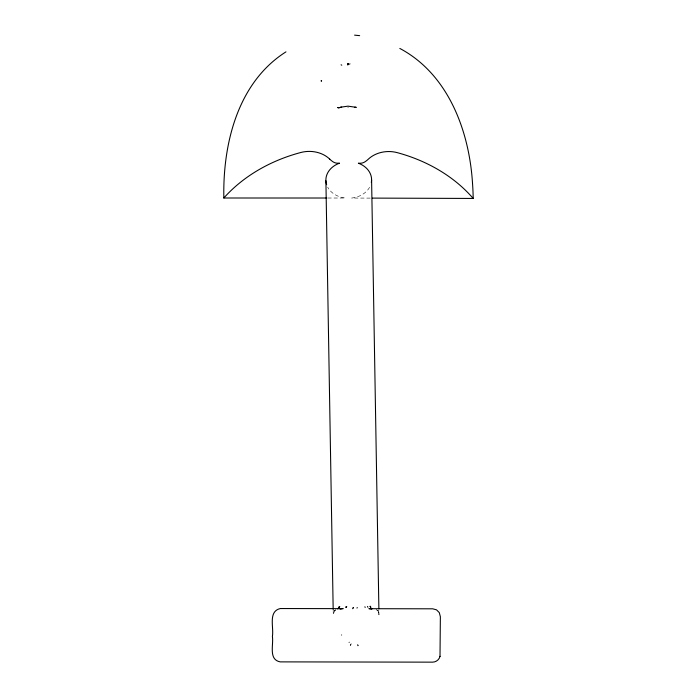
<?xml version="1.0" encoding="UTF-8"?>
<svg xmlns="http://www.w3.org/2000/svg" width="697" height="697" viewBox="0 0 697 697"><rect width="100%" height="100%" fill="white"/><g stroke="black" fill="none" stroke-linecap="round" stroke-linejoin="round"><path stroke-width="0.52" stroke-dasharray="3.48 2.61" d="M351.166 643.636L350.844 644.786C349.075 647.33 352.464 641.196 350.844 644.786L350.155 645.553M357.901 646.023L358.162 645.605C357.544 642.416 357.544 646.598 358.162 645.605L357.587 644.394M348.805 642.381L349.458 642.103L349.005 642.146M335.039 610.267L335.91 609.797L334.368 610.903C336.555 608.681 332.513 613.273 334.447 610.807L333.271 614.806L333.175 609.37M327.878 198.018L345.215 198.026A22.862 18.331 -1 0 1 327.703 187.197M347.707 107.225L348.483 107.225M370.203 198.105L351.776 198.044A22.862 18.331 -1 0 0 370.081 186.334M376.972 609.971L376.432 609.683L378.166 611.077L377.547 610.206L378.933 612.916L378.07 610.72L378.985 614.885L378.898 609.448M341.87 634.993L341.408 635.002L341.87 634.993"/><path stroke-width="1.05" d="M340.598 608.742L341.46 608.681L339.718 608.76L343.168 608.647L280.333 608.542C267.866 611.365 274.008 627.248 272.396 636.457C273.738 644.943 268.258 659.658 280.229 661.88L432.619 662.15C436.043 662.141 439.276 659.65 440.034 656.295M440.007 656.469L440.365 616.714L439.31 612.637L436.522 609.84L432.715 608.812L368.913 608.699L372.181 608.751L370.604 608.69L371.475 608.734M339.317 607.148L339.387 606.556L338.759 607.801L339.735 606.486L338.96 607.74M347.742 64.028L348.509 63.654L348.003 64.037M353.187 607.897L353.37 607.47L352.665 608.708M321.544 81.018L321.212 80.826M347.568 64.873L347.977 64.891M345.939 607.253L346.662 606.556L345.939 607.253L346.217 606.904M349.58 64.202L349.929 63.819M338.507 107.817L339.552 107.686L337.583 107.556L338.62 107.695M337.723 608.978L338.393 608.42M285.944 51.866C237.581 82.551 222.735 144.009 223.842 198L326.797 198.018M357.326 607.618L356.951 608.028M341.774 65.169L341.094 64.804M365.176 607.436L364.897 606.782M367.511 606.442L367.903 607.244M341.652 107.164L340.441 107.225L348.003 106.153L356.272 107.355L354.79 107.19M370.151 606.285L370.804 607.279L370.151 606.285L370.455 606.799M372.372 198.105L473.193 198.445A769.401 459.811 0.7 0 0 472.514 183.198C469.238 131.01 448.371 74.248 399.817 48.433M347.777 63.836L348.334 64.054M354.581 35.138L359.652 35.652M321.134 80.974L321.613 80.869M371.597 179.931L378.872 608.368M325.9 180.767L333.175 609.37M371.335 182.544A22.862 18.331 -1 0 0 358.389 163.22L359.199 163.22A7.623 6.107 -1 0 0 364.871 161.878A25.092 20.108 -1 0 0 368.277 159.204A26.669 21.38 -1 0 1 397.281 152.652A152.399 122.167 -1 0 1 473.185 198.445M326.632 184.688A22.862 18.331 -1 0 1 339.5 163.185L338.69 163.185A7.623 6.107 -1 0 1 333.053 161.826A25.092 20.108 -1 0 1 329.725 159.134M223.842 198A152.399 122.167 -1 0 1 300.869 152.486A26.669 21.38 -1 0 1 329.716 159.134M345.93 63.863L345.93 63.863"/></g></svg>
